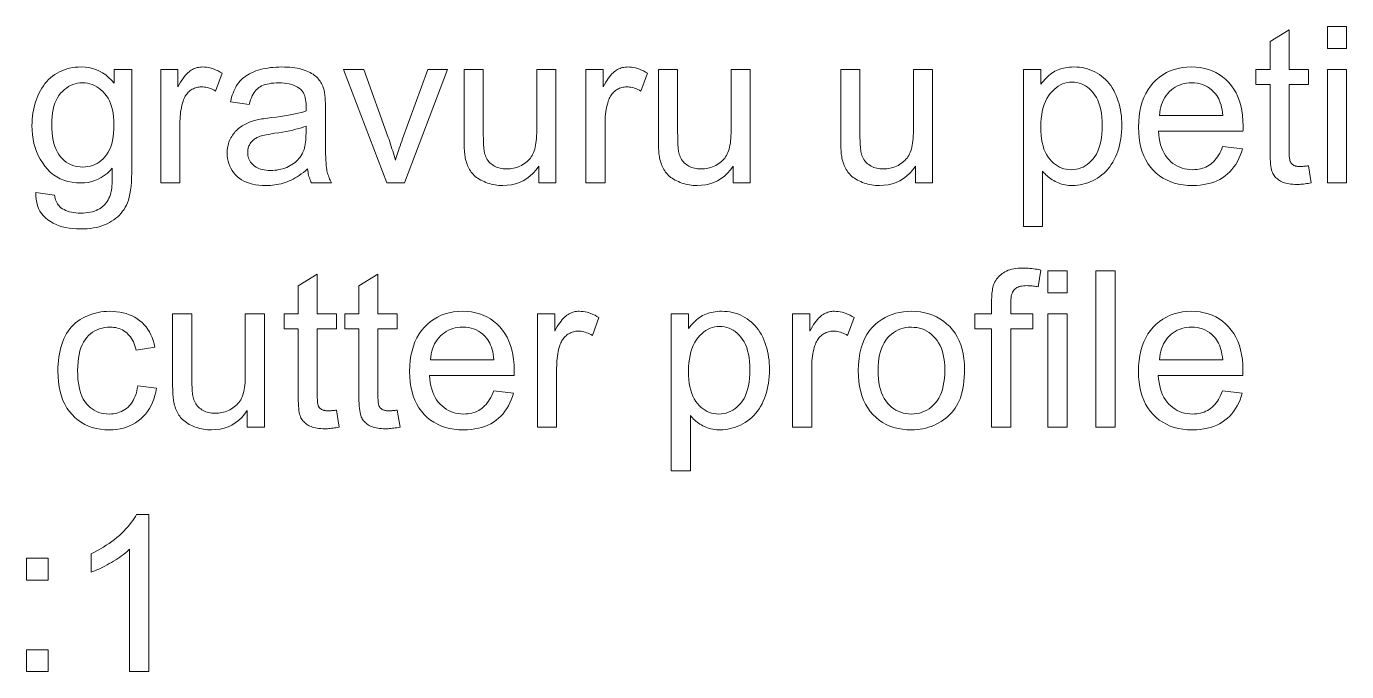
# Model space of a CAD drawing. Extents: x 0 to 297, y 0 to 420.
# Drawn here: x 193.49 to 218.81, y 366.38 to 378.74 of the extents above; entities that cross this region are included whole.
import ezdxf

# ---------------------------------------------------------------- set-up
doc = ezdxf.new("R2010")
doc.units = 0

msp = doc.modelspace()

# ---------------------------------------------------------------- linework, layer by layer
at = {"color": 7, "lineweight": 13}
for points in [[(218.438, 378.318), (218.438, 378.741), (218.806, 378.741), (218.806, 378.318)], [(218.076, 376.071), (218.129, 375.745), (218.098, 375.739), (218.068, 375.734), (218.038, 375.729), (218.01, 375.724), (217.982, 375.721), (217.954, 375.718), (217.927, 375.716), (217.901, 375.714), (217.875, 375.713), (217.851, 375.713), (217.811, 375.713), (217.774, 375.715), (217.738, 375.718), (217.705, 375.723), (217.673, 375.728), (217.642, 375.735), (217.614, 375.744), (217.587, 375.753), (217.562, 375.764), (217.54, 375.776), (217.518, 375.789), (217.498, 375.803), (217.479, 375.818), (217.462, 375.833), (217.445, 375.849), (217.43, 375.867), (217.417, 375.884), (217.405, 375.903), (217.394, 375.923), (217.384, 375.943), (217.375, 375.966), (217.368, 375.993), (217.361, 376.025), (217.355, 376.062), (217.35, 376.103), (217.346, 376.149), (217.343, 376.199), (217.341, 376.254), (217.339, 376.314), (217.339, 376.378), (217.339, 377.628), (217.069, 377.628), (217.069, 377.914), (217.339, 377.914), (217.339, 378.453), (217.705, 378.674), (217.705, 377.914), (218.076, 377.914), (218.076, 377.628), (217.705, 377.628), (217.705, 376.357), (217.705, 376.327), (217.706, 376.299), (217.707, 376.273), (217.708, 376.249), (217.71, 376.228), (217.712, 376.209), (217.715, 376.192), (217.718, 376.177), (217.721, 376.165), (217.725, 376.155), (217.729, 376.146), (217.733, 376.137), (217.739, 376.129), (217.744, 376.122), (217.75, 376.114), (217.757, 376.107), (217.764, 376.101), (217.772, 376.094), (217.78, 376.089), (217.788, 376.083), (217.797, 376.078), (217.807, 376.073), (217.818, 376.069), (217.829, 376.066), (217.842, 376.063), (217.855, 376.061), (217.868, 376.059), (217.883, 376.057), (217.898, 376.057), (217.914, 376.056), (217.927, 376.057), (217.94, 376.057), (217.954, 376.058), (217.969, 376.059), (217.985, 376.06), (218.002, 376.062), (218.019, 376.063), (218.037, 376.066), (218.056, 376.068)], [(193.673, 375.561), (194.031, 375.508), (194.036, 375.476), (194.043, 375.445), (194.051, 375.417), (194.061, 375.39), (194.073, 375.365), (194.086, 375.341), (194.101, 375.32), (194.118, 375.3), (194.136, 375.283), (194.155, 375.266), (194.184, 375.247), (194.214, 375.23), (194.247, 375.214), (194.281, 375.201), (194.318, 375.19), (194.356, 375.181), (194.397, 375.173), (194.439, 375.168), (194.483, 375.165), (194.53, 375.164), (194.58, 375.165), (194.628, 375.168), (194.673, 375.173), (194.716, 375.181), (194.757, 375.19), (194.795, 375.201), (194.831, 375.214), (194.865, 375.23), (194.896, 375.247), (194.925, 375.266), (194.952, 375.288), (194.977, 375.311), (195, 375.335), (195.022, 375.361), (195.042, 375.389), (195.059, 375.419), (195.076, 375.45), (195.09, 375.483), (195.102, 375.517), (195.113, 375.553), (195.119, 375.578), (195.123, 375.608), (195.128, 375.643), (195.131, 375.683), (195.134, 375.727), (195.137, 375.777), (195.138, 375.832), (195.139, 375.892), (195.14, 375.956), (195.14, 376.026), (195.09, 375.972), (195.038, 375.923), (194.984, 375.881), (194.928, 375.844), (194.869, 375.812), (194.807, 375.787), (194.744, 375.767), (194.677, 375.753), (194.609, 375.744), (194.538, 375.741), (194.451, 375.744), (194.367, 375.754), (194.287, 375.77), (194.212, 375.793), (194.141, 375.822), (194.073, 375.858), (194.01, 375.9), (193.951, 375.948), (193.896, 376.003), (193.844, 376.065), (193.798, 376.131), (193.756, 376.199), (193.719, 376.27), (193.687, 376.344), (193.66, 376.42), (193.638, 376.499), (193.621, 376.58), (193.609, 376.664), (193.601, 376.751), (193.599, 376.84), (193.6, 376.902), (193.603, 376.963), (193.609, 377.022), (193.617, 377.081), (193.627, 377.139), (193.639, 377.196), (193.654, 377.252), (193.671, 377.307), (193.69, 377.361), (193.711, 377.414), (193.735, 377.466), (193.76, 377.515), (193.788, 377.561), (193.818, 377.605), (193.849, 377.647), (193.883, 377.687), (193.919, 377.724), (193.956, 377.758), (193.996, 377.791), (194.038, 377.82), (194.081, 377.848), (194.126, 377.872), (194.173, 377.893), (194.221, 377.912), (194.27, 377.928), (194.321, 377.941), (194.374, 377.951), (194.428, 377.958), (194.483, 377.962), (194.54, 377.964), (194.616, 377.961), (194.689, 377.951), (194.759, 377.936), (194.826, 377.914), (194.891, 377.886), (194.953, 377.852), (195.013, 377.811), (195.069, 377.765), (195.123, 377.712), (195.175, 377.653), (195.175, 377.914), (195.514, 377.914), (195.514, 376.036), (195.513, 375.937), (195.51, 375.845), (195.505, 375.758), (195.498, 375.677), (195.488, 375.602), (195.477, 375.533), (195.464, 375.47), (195.448, 375.413), (195.431, 375.362), (195.411, 375.317), (195.389, 375.275), (195.365, 375.235), (195.338, 375.198), (195.309, 375.161), (195.277, 375.127), (195.243, 375.095), (195.207, 375.064), (195.168, 375.035), (195.127, 375.007), (195.083, 374.982), (195.038, 374.959), (194.99, 374.938), (194.94, 374.919), (194.888, 374.903), (194.834, 374.89), (194.777, 374.879), (194.719, 374.87), (194.659, 374.864), (194.596, 374.86), (194.532, 374.859), (194.456, 374.861), (194.382, 374.866), (194.312, 374.875), (194.245, 374.887), (194.181, 374.903), (194.119, 374.922), (194.061, 374.945), (194.006, 374.971), (193.953, 375.001), (193.904, 375.034), (193.858, 375.071), (193.818, 375.111), (193.782, 375.155), (193.752, 375.203), (193.726, 375.253), (193.706, 375.308), (193.69, 375.366), (193.679, 375.427), (193.673, 375.493)], [(196.067, 375.741), (196.067, 377.914), (196.398, 377.914), (196.398, 377.585), (196.423, 377.63), (196.448, 377.671), (196.473, 377.71), (196.497, 377.745), (196.52, 377.777), (196.544, 377.806), (196.566, 377.832), (196.589, 377.854), (196.611, 377.874), (196.633, 377.89), (196.654, 377.904), (196.676, 377.916), (196.699, 377.928), (196.722, 377.937), (196.745, 377.945), (196.769, 377.952), (196.794, 377.957), (196.818, 377.961), (196.843, 377.963), (196.869, 377.964), (196.906, 377.962), (196.944, 377.959), (196.981, 377.953), (197.019, 377.945), (197.057, 377.934), (197.095, 377.921), (197.133, 377.905), (197.171, 377.888), (197.209, 377.867), (197.248, 377.845), (197.121, 377.503), (197.094, 377.518), (197.067, 377.532), (197.04, 377.544), (197.013, 377.554), (196.986, 377.563), (196.959, 377.57), (196.932, 377.576), (196.905, 377.58), (196.878, 377.582), (196.851, 377.583), (196.827, 377.582), (196.803, 377.58), (196.78, 377.576), (196.758, 377.571), (196.736, 377.565), (196.715, 377.557), (196.694, 377.547), (196.673, 377.536), (196.653, 377.524), (196.634, 377.51), (196.615, 377.495), (196.597, 377.479), (196.581, 377.462), (196.566, 377.443), (196.551, 377.424), (196.538, 377.403), (196.526, 377.381), (196.515, 377.358), (196.505, 377.334), (196.497, 377.309), (196.485, 377.269), (196.474, 377.229), (196.465, 377.188), (196.457, 377.146), (196.45, 377.103), (196.445, 377.06), (196.441, 377.016), (196.438, 376.971), (196.436, 376.925), (196.435, 376.879), (196.435, 375.741)], [(198.885, 376.009), (198.844, 375.976), (198.803, 375.944), (198.763, 375.914), (198.723, 375.887), (198.684, 375.861), (198.645, 375.837), (198.606, 375.816), (198.567, 375.797), (198.529, 375.779), (198.491, 375.764), (198.453, 375.75), (198.414, 375.738), (198.375, 375.727), (198.335, 375.718), (198.295, 375.71), (198.254, 375.704), (198.212, 375.699), (198.17, 375.695), (198.128, 375.693), (198.085, 375.692), (198.015, 375.694), (197.948, 375.699), (197.885, 375.708), (197.825, 375.72), (197.768, 375.736), (197.714, 375.755), (197.664, 375.778), (197.618, 375.804), (197.574, 375.834), (197.534, 375.867), (197.497, 375.903), (197.465, 375.941), (197.436, 375.981), (197.411, 376.023), (197.39, 376.066), (197.372, 376.112), (197.359, 376.16), (197.349, 376.209), (197.344, 376.261), (197.342, 376.314), (197.342, 376.346), (197.345, 376.377), (197.348, 376.408), (197.353, 376.438), (197.36, 376.467), (197.368, 376.496), (197.377, 376.524), (197.388, 376.552), (197.401, 376.579), (197.414, 376.606), (197.429, 376.632), (197.445, 376.657), (197.462, 376.68), (197.48, 376.703), (197.498, 376.725), (197.518, 376.745), (197.538, 376.765), (197.559, 376.784), (197.582, 376.801), (197.605, 376.818), (197.628, 376.833), (197.653, 376.848), (197.678, 376.862), (197.704, 376.875), (197.73, 376.888), (197.757, 376.899), (197.784, 376.91), (197.812, 376.92), (197.84, 376.93), (197.87, 376.938), (197.892, 376.944), (197.917, 376.95), (197.945, 376.955), (197.974, 376.961), (198.006, 376.967), (198.04, 376.972), (198.076, 376.977), (198.114, 376.983), (198.154, 376.988), (198.197, 376.994), (198.284, 377.004), (198.366, 377.016), (198.444, 377.027), (198.516, 377.039), (198.584, 377.052), (198.648, 377.065), (198.706, 377.078), (198.76, 377.092), (198.809, 377.106), (198.854, 377.121), (198.854, 377.135), (198.855, 377.149), (198.855, 377.161), (198.855, 377.172), (198.855, 377.182), (198.856, 377.191), (198.856, 377.199), (198.856, 377.206), (198.856, 377.212), (198.856, 377.217), (198.855, 377.26), (198.852, 377.301), (198.847, 377.34), (198.839, 377.375), (198.83, 377.409), (198.818, 377.439), (198.805, 377.467), (198.789, 377.492), (198.771, 377.514), (198.752, 377.534), (198.722, 377.558), (198.69, 377.579), (198.655, 377.598), (198.617, 377.614), (198.576, 377.628), (198.533, 377.639), (198.487, 377.647), (198.438, 377.654), (198.386, 377.657), (198.332, 377.659), (198.282, 377.658), (198.234, 377.655), (198.188, 377.651), (198.146, 377.644), (198.106, 377.636), (198.069, 377.626), (198.035, 377.614), (198.003, 377.6), (197.975, 377.585), (197.948, 377.568), (197.924, 377.548), (197.901, 377.526), (197.88, 377.5), (197.86, 377.472), (197.841, 377.442), (197.823, 377.408), (197.807, 377.371), (197.792, 377.332), (197.778, 377.29), (197.765, 377.245), (197.405, 377.294), (197.416, 377.34), (197.427, 377.383), (197.44, 377.425), (197.455, 377.465), (197.47, 377.503), (197.487, 377.54), (197.505, 377.575), (197.524, 377.607), (197.545, 377.639), (197.567, 377.668), (197.59, 377.696), (197.616, 377.722), (197.643, 377.747), (197.673, 377.771), (197.704, 377.794), (197.738, 377.815), (197.773, 377.835), (197.811, 377.854), (197.851, 377.871), (197.892, 377.887), (197.935, 377.901), (197.98, 377.914), (198.026, 377.926), (198.073, 377.936), (198.122, 377.944), (198.172, 377.951), (198.223, 377.957), (198.276, 377.961), (198.33, 377.963), (198.385, 377.964), (198.44, 377.963), (198.492, 377.961), (198.543, 377.958), (198.591, 377.953), (198.638, 377.947), (198.682, 377.94), (198.724, 377.932), (198.764, 377.922), (198.802, 377.911), (198.838, 377.898), (198.871, 377.885), (198.903, 377.871), (198.934, 377.856), (198.962, 377.84), (198.989, 377.824), (199.013, 377.807), (199.036, 377.79), (199.057, 377.772), (199.076, 377.753), (199.093, 377.733), (199.109, 377.713), (199.124, 377.692), (199.138, 377.669), (199.151, 377.646), (199.163, 377.621), (199.174, 377.596), (199.184, 377.569), (199.193, 377.541), (199.201, 377.512), (199.208, 377.483), (199.211, 377.462), (199.215, 377.439), (199.217, 377.413), (199.22, 377.383), (199.222, 377.351), (199.223, 377.315), (199.225, 377.277), (199.226, 377.235), (199.226, 377.191), (199.226, 377.143), (199.226, 376.652), (199.227, 376.553), (199.227, 376.462), (199.229, 376.378), (199.23, 376.301), (199.232, 376.233), (199.235, 376.171), (199.238, 376.118), (199.241, 376.072), (199.245, 376.033), (199.25, 376.002), (199.255, 375.975), (199.261, 375.948), (199.268, 375.922), (199.276, 375.895), (199.285, 375.869), (199.295, 375.843), (199.305, 375.817), (199.317, 375.792), (199.33, 375.766), (199.343, 375.741), (198.958, 375.741), (198.947, 375.765), (198.937, 375.789), (198.928, 375.814), (198.919, 375.839), (198.911, 375.866), (198.904, 375.893), (198.898, 375.921), (198.893, 375.949), (198.888, 375.979)], [(204.22, 375.741), (204.22, 377.914), (204.551, 377.914), (204.551, 377.585), (204.576, 377.63), (204.601, 377.671), (204.625, 377.71), (204.649, 377.745), (204.673, 377.777), (204.696, 377.806), (204.719, 377.832), (204.742, 377.854), (204.764, 377.874), (204.785, 377.89), (204.807, 377.904), (204.829, 377.916), (204.852, 377.928), (204.875, 377.937), (204.898, 377.945), (204.922, 377.952), (204.946, 377.957), (204.971, 377.961), (204.996, 377.963), (205.022, 377.964), (205.059, 377.962), (205.096, 377.959), (205.134, 377.953), (205.172, 377.945), (205.21, 377.934), (205.247, 377.921), (205.285, 377.905), (205.324, 377.888), (205.362, 377.867), (205.4, 377.845), (205.273, 377.503), (205.246, 377.518), (205.219, 377.532), (205.192, 377.544), (205.165, 377.554), (205.138, 377.563), (205.111, 377.57), (205.084, 377.576), (205.057, 377.58), (205.03, 377.582), (205.003, 377.583), (204.979, 377.582), (204.956, 377.58), (204.933, 377.576), (204.911, 377.571), (204.889, 377.565), (204.867, 377.557), (204.846, 377.547), (204.826, 377.536), (204.806, 377.524), (204.786, 377.51), (204.768, 377.495), (204.75, 377.479), (204.734, 377.462), (204.718, 377.443), (204.704, 377.424), (204.691, 377.403), (204.679, 377.381), (204.668, 377.358), (204.658, 377.334), (204.649, 377.309), (204.638, 377.269), (204.627, 377.229), (204.618, 377.188), (204.61, 377.146), (204.603, 377.103), (204.598, 377.06), (204.593, 377.016), (204.59, 376.971), (204.589, 376.925), (204.588, 376.879), (204.588, 375.741)], [(212.61, 374.908), (212.61, 377.914), (212.945, 377.914), (212.945, 377.632), (212.969, 377.664), (212.994, 377.695), (213.019, 377.724), (213.045, 377.751), (213.072, 377.777), (213.099, 377.801), (213.127, 377.824), (213.155, 377.844), (213.184, 377.863), (213.213, 377.881), (213.244, 377.896), (213.276, 377.911), (213.309, 377.923), (213.343, 377.934), (213.379, 377.943), (213.416, 377.95), (213.454, 377.956), (213.493, 377.96), (213.534, 377.963), (213.576, 377.964), (213.631, 377.962), (213.684, 377.958), (213.737, 377.951), (213.788, 377.941), (213.838, 377.928), (213.886, 377.912), (213.933, 377.893), (213.979, 377.872), (214.024, 377.848), (214.067, 377.82), (214.108, 377.791), (214.148, 377.758), (214.185, 377.724), (214.22, 377.687), (214.254, 377.648), (214.285, 377.606), (214.314, 377.562), (214.341, 377.516), (214.365, 377.467), (214.388, 377.416), (214.409, 377.364), (214.427, 377.31), (214.443, 377.255), (214.457, 377.199), (214.469, 377.143), (214.479, 377.085), (214.487, 377.026), (214.492, 376.967), (214.495, 376.906), (214.497, 376.844), (214.495, 376.778), (214.492, 376.713), (214.486, 376.65), (214.477, 376.588), (214.467, 376.527), (214.453, 376.468), (214.438, 376.41), (214.42, 376.353), (214.4, 376.298), (214.377, 376.244), (214.352, 376.191), (214.325, 376.142), (214.295, 376.095), (214.264, 376.05), (214.23, 376.008), (214.194, 375.968), (214.156, 375.931), (214.116, 375.896), (214.073, 375.864), (214.029, 375.834), (213.983, 375.807), (213.937, 375.783), (213.89, 375.762), (213.843, 375.743), (213.795, 375.728), (213.747, 375.715), (213.698, 375.705), (213.649, 375.698), (213.599, 375.694), (213.549, 375.692), (213.513, 375.693), (213.477, 375.695), (213.442, 375.699), (213.408, 375.705), (213.374, 375.712), (213.342, 375.72), (213.31, 375.73), (213.279, 375.742), (213.248, 375.755), (213.219, 375.77), (213.19, 375.786), (213.162, 375.803), (213.135, 375.82), (213.11, 375.839), (213.085, 375.858), (213.062, 375.878), (213.039, 375.899), (213.018, 375.921), (212.997, 375.943), (212.978, 375.966), (212.978, 374.908)], [(216.428, 376.441), (216.809, 376.394), (216.789, 376.329), (216.767, 376.267), (216.741, 376.207), (216.712, 376.151), (216.681, 376.098), (216.646, 376.048), (216.608, 376), (216.567, 375.956), (216.523, 375.915), (216.475, 375.876), (216.425, 375.841), (216.373, 375.81), (216.317, 375.782), (216.259, 375.758), (216.198, 375.738), (216.135, 375.722), (216.068, 375.709), (215.999, 375.699), (215.928, 375.694), (215.853, 375.692), (215.76, 375.695), (215.67, 375.704), (215.585, 375.719), (215.503, 375.739), (215.426, 375.766), (215.352, 375.798), (215.283, 375.836), (215.217, 375.88), (215.155, 375.93), (215.097, 375.986), (215.044, 376.047), (214.997, 376.113), (214.955, 376.183), (214.918, 376.259), (214.888, 376.339), (214.863, 376.423), (214.843, 376.513), (214.829, 376.607), (214.821, 376.706), (214.818, 376.809), (214.821, 376.917), (214.829, 377.019), (214.843, 377.116), (214.863, 377.209), (214.888, 377.297), (214.919, 377.379), (214.956, 377.457), (214.999, 377.53), (215.047, 377.598), (215.1, 377.661), (215.158, 377.718), (215.22, 377.77), (215.285, 377.815), (215.353, 377.855), (215.425, 377.888), (215.499, 377.915), (215.578, 377.936), (215.659, 377.952), (215.744, 377.961), (215.833, 377.964), (215.918, 377.961), (216.001, 377.952), (216.08, 377.937), (216.156, 377.916), (216.229, 377.889), (216.298, 377.857), (216.365, 377.818), (216.428, 377.774), (216.488, 377.723), (216.545, 377.667), (216.597, 377.605), (216.644, 377.539), (216.686, 377.467), (216.722, 377.391), (216.752, 377.31), (216.777, 377.224), (216.796, 377.133), (216.81, 377.038), (216.818, 376.937), (216.821, 376.832), (216.821, 376.825), (216.821, 376.818), (216.821, 376.809), (216.821, 376.801), (216.821, 376.791), (216.82, 376.781), (216.82, 376.77), (216.82, 376.759), (216.82, 376.747), (216.819, 376.734), (215.198, 376.734), (215.204, 376.664), (215.213, 376.597), (215.225, 376.534), (215.241, 376.474), (215.259, 376.418), (215.281, 376.364), (215.306, 376.315), (215.335, 376.268), (215.366, 376.225), (215.401, 376.185), (215.438, 376.149), (215.477, 376.117), (215.518, 376.088), (215.561, 376.064), (215.606, 376.043), (215.652, 376.025), (215.7, 376.012), (215.75, 376.003), (215.802, 375.997), (215.855, 375.995), (215.895, 375.996), (215.934, 375.999), (215.972, 376.005), (216.008, 376.012), (216.043, 376.022), (216.077, 376.033), (216.11, 376.047), (216.141, 376.063), (216.172, 376.081), (216.201, 376.101), (216.229, 376.124), (216.256, 376.149), (216.282, 376.177), (216.306, 376.207), (216.33, 376.24), (216.352, 376.275), (216.373, 376.313), (216.392, 376.353), (216.411, 376.396)], [(200.401, 375.741), (199.574, 377.914), (199.963, 377.914), (200.43, 376.613), (200.445, 376.571), (200.459, 376.528), (200.474, 376.485), (200.488, 376.442), (200.502, 376.398), (200.516, 376.354), (200.53, 376.31), (200.543, 376.265), (200.556, 376.22), (200.569, 376.175), (200.579, 376.21), (200.59, 376.247), (200.602, 376.284), (200.614, 376.324), (200.628, 376.364), (200.642, 376.406), (200.657, 376.45), (200.672, 376.495), (200.689, 376.541), (200.706, 376.588), (201.189, 377.914), (201.567, 377.914), (200.745, 375.741)], [(203.317, 375.741), (203.317, 376.06), (203.265, 375.99), (203.208, 375.928), (203.148, 375.873), (203.085, 375.825), (203.018, 375.784), (202.947, 375.751), (202.873, 375.725), (202.795, 375.707), (202.713, 375.696), (202.628, 375.692), (202.589, 375.693), (202.552, 375.695), (202.514, 375.699), (202.478, 375.704), (202.442, 375.711), (202.406, 375.719), (202.371, 375.728), (202.336, 375.739), (202.302, 375.752), (202.268, 375.766), (202.236, 375.781), (202.205, 375.797), (202.176, 375.813), (202.149, 375.831), (202.123, 375.849), (202.099, 375.868), (202.077, 375.887), (202.057, 375.908), (202.038, 375.929), (202.021, 375.951), (202.005, 375.974), (201.99, 375.998), (201.977, 376.022), (201.964, 376.048), (201.952, 376.075), (201.941, 376.103), (201.931, 376.132), (201.922, 376.162), (201.914, 376.192), (201.907, 376.224), (201.903, 376.247), (201.899, 376.273), (201.896, 376.301), (201.893, 376.331), (201.89, 376.364), (201.888, 376.4), (201.887, 376.438), (201.886, 376.479), (201.885, 376.522), (201.885, 376.568), (201.885, 377.914), (202.253, 377.914), (202.253, 376.709), (202.253, 376.653), (202.254, 376.601), (202.255, 376.553), (202.257, 376.508), (202.259, 376.468), (202.261, 376.431), (202.264, 376.397), (202.267, 376.368), (202.271, 376.342), (202.276, 376.32), (202.283, 376.292), (202.293, 376.265), (202.303, 376.239), (202.316, 376.214), (202.33, 376.191), (202.345, 376.168), (202.362, 376.148), (202.381, 376.128), (202.401, 376.109), (202.423, 376.092), (202.446, 376.076), (202.47, 376.062), (202.495, 376.05), (202.521, 376.039), (202.549, 376.03), (202.577, 376.023), (202.607, 376.017), (202.637, 376.013), (202.669, 376.01), (202.701, 376.009), (202.734, 376.01), (202.767, 376.013), (202.799, 376.017), (202.831, 376.023), (202.862, 376.031), (202.893, 376.04), (202.923, 376.051), (202.953, 376.064), (202.983, 376.078), (203.012, 376.094), (203.04, 376.112), (203.067, 376.131), (203.092, 376.151), (203.115, 376.172), (203.136, 376.195), (203.156, 376.218), (203.174, 376.243), (203.19, 376.269), (203.205, 376.297), (203.218, 376.325), (203.229, 376.356), (203.24, 376.389), (203.249, 376.425), (203.257, 376.464), (203.263, 376.505), (203.269, 376.549), (203.273, 376.595), (203.276, 376.644), (203.278, 376.696), (203.278, 376.75), (203.278, 377.914), (203.647, 377.914), (203.647, 375.741)], [(207.044, 375.741), (207.044, 376.06), (206.991, 375.99), (206.935, 375.928), (206.875, 375.873), (206.811, 375.825), (206.744, 375.784), (206.674, 375.751), (206.599, 375.725), (206.521, 375.707), (206.439, 375.696), (206.354, 375.692), (206.316, 375.693), (206.278, 375.695), (206.241, 375.699), (206.204, 375.704), (206.168, 375.711), (206.132, 375.719), (206.097, 375.728), (206.063, 375.739), (206.028, 375.752), (205.995, 375.766), (205.962, 375.781), (205.932, 375.797), (205.902, 375.813), (205.875, 375.831), (205.85, 375.849), (205.826, 375.868), (205.803, 375.887), (205.783, 375.908), (205.764, 375.929), (205.747, 375.951), (205.732, 375.974), (205.717, 375.998), (205.703, 376.022), (205.69, 376.048), (205.678, 376.075), (205.668, 376.103), (205.658, 376.132), (205.649, 376.162), (205.641, 376.192), (205.634, 376.224), (205.629, 376.247), (205.626, 376.273), (205.622, 376.301), (205.619, 376.331), (205.617, 376.364), (205.615, 376.4), (205.613, 376.438), (205.612, 376.479), (205.611, 376.522), (205.611, 376.568), (205.611, 377.914), (205.979, 377.914), (205.979, 376.709), (205.98, 376.653), (205.98, 376.601), (205.982, 376.553), (205.983, 376.508), (205.985, 376.468), (205.988, 376.431), (205.991, 376.397), (205.994, 376.368), (205.998, 376.342), (206.002, 376.32), (206.01, 376.292), (206.019, 376.265), (206.03, 376.239), (206.042, 376.214), (206.056, 376.191), (206.072, 376.168), (206.089, 376.148), (206.107, 376.128), (206.128, 376.109), (206.149, 376.092), (206.172, 376.076), (206.196, 376.062), (206.222, 376.05), (206.248, 376.039), (206.275, 376.03), (206.304, 376.023), (206.333, 376.017), (206.363, 376.013), (206.395, 376.01), (206.428, 376.009), (206.461, 376.01), (206.493, 376.013), (206.525, 376.017), (206.557, 376.023), (206.588, 376.031), (206.619, 376.04), (206.65, 376.051), (206.68, 376.064), (206.709, 376.078), (206.739, 376.094), (206.767, 376.112), (206.793, 376.131), (206.818, 376.151), (206.841, 376.172), (206.863, 376.195), (206.882, 376.218), (206.9, 376.243), (206.917, 376.269), (206.931, 376.297), (206.944, 376.325), (206.956, 376.356), (206.966, 376.389), (206.975, 376.425), (206.983, 376.464), (206.99, 376.505), (206.995, 376.549), (206.999, 376.595), (207.002, 376.644), (207.004, 376.696), (207.005, 376.75), (207.005, 377.914), (207.373, 377.914), (207.373, 375.741)], [(210.539, 375.741), (210.539, 376.06), (210.486, 375.99), (210.43, 375.928), (210.37, 375.873), (210.307, 375.825), (210.24, 375.784), (210.169, 375.751), (210.094, 375.725), (210.016, 375.707), (209.935, 375.696), (209.849, 375.692), (209.811, 375.693), (209.773, 375.695), (209.736, 375.699), (209.699, 375.704), (209.663, 375.711), (209.628, 375.719), (209.592, 375.728), (209.558, 375.739), (209.524, 375.752), (209.49, 375.766), (209.458, 375.781), (209.427, 375.797), (209.398, 375.813), (209.37, 375.831), (209.345, 375.849), (209.321, 375.868), (209.299, 375.887), (209.278, 375.908), (209.259, 375.929), (209.242, 375.951), (209.227, 375.974), (209.212, 375.998), (209.198, 376.022), (209.185, 376.048), (209.174, 376.075), (209.163, 376.103), (209.153, 376.132), (209.144, 376.162), (209.136, 376.192), (209.129, 376.224), (209.125, 376.247), (209.121, 376.273), (209.117, 376.301), (209.114, 376.331), (209.112, 376.364), (209.11, 376.4), (209.108, 376.438), (209.107, 376.479), (209.107, 376.522), (209.106, 376.568), (209.106, 377.914), (209.475, 377.914), (209.475, 376.709), (209.475, 376.653), (209.476, 376.601), (209.477, 376.553), (209.478, 376.508), (209.48, 376.468), (209.483, 376.431), (209.486, 376.397), (209.489, 376.368), (209.493, 376.342), (209.497, 376.32), (209.505, 376.292), (209.514, 376.265), (209.525, 376.239), (209.537, 376.214), (209.551, 376.191), (209.567, 376.168), (209.584, 376.148), (209.603, 376.128), (209.623, 376.109), (209.645, 376.092), (209.668, 376.076), (209.692, 376.062), (209.717, 376.05), (209.743, 376.039), (209.77, 376.03), (209.799, 376.023), (209.828, 376.017), (209.859, 376.013), (209.89, 376.01), (209.923, 376.009), (209.956, 376.01), (209.988, 376.013), (210.02, 376.017), (210.052, 376.023), (210.083, 376.031), (210.114, 376.04), (210.145, 376.051), (210.175, 376.064), (210.205, 376.078), (210.234, 376.094), (210.262, 376.112), (210.289, 376.131), (210.313, 376.151), (210.337, 376.172), (210.358, 376.195), (210.378, 376.218), (210.396, 376.243), (210.412, 376.269), (210.427, 376.297), (210.44, 376.325), (210.451, 376.356), (210.461, 376.389), (210.47, 376.425), (210.478, 376.464), (210.485, 376.505), (210.49, 376.549), (210.495, 376.595), (210.498, 376.644), (210.499, 376.696), (210.5, 376.75), (210.5, 377.914), (210.868, 377.914), (210.868, 375.741)], [(218.438, 375.741), (218.438, 377.914), (218.806, 377.914), (218.806, 375.741)], [(193.977, 376.867), (193.979, 376.784), (193.984, 376.705), (193.993, 376.631), (194.005, 376.562), (194.02, 376.497), (194.039, 376.437), (194.061, 376.381), (194.086, 376.33), (194.115, 376.284), (194.147, 376.243), (194.182, 376.205), (194.219, 376.172), (194.257, 376.142), (194.297, 376.117), (194.339, 376.095), (194.382, 376.078), (194.427, 376.064), (194.474, 376.054), (194.523, 376.048), (194.573, 376.046), (194.623, 376.048), (194.671, 376.054), (194.718, 376.064), (194.763, 376.077), (194.806, 376.095), (194.848, 376.117), (194.888, 376.142), (194.927, 376.171), (194.963, 376.204), (194.999, 376.242), (195.031, 376.283), (195.06, 376.329), (195.086, 376.379), (195.109, 376.433), (195.128, 376.493), (195.143, 376.556), (195.155, 376.624), (195.164, 376.696), (195.169, 376.773), (195.17, 376.854), (195.169, 376.932), (195.163, 377.006), (195.155, 377.076), (195.142, 377.142), (195.126, 377.204), (195.107, 377.263), (195.084, 377.317), (195.057, 377.367), (195.027, 377.414), (194.993, 377.456), (194.957, 377.495), (194.92, 377.529), (194.881, 377.559), (194.84, 377.586), (194.798, 377.608), (194.755, 377.626), (194.71, 377.64), (194.664, 377.651), (194.616, 377.657), (194.567, 377.659), (194.518, 377.657), (194.472, 377.651), (194.426, 377.641), (194.382, 377.627), (194.34, 377.609), (194.299, 377.587), (194.259, 377.561), (194.221, 377.531), (194.184, 377.497), (194.149, 377.459), (194.117, 377.417), (194.087, 377.372), (194.062, 377.322), (194.039, 377.269), (194.02, 377.211), (194.005, 377.15), (193.993, 377.085), (193.984, 377.016), (193.979, 376.943)], [(212.943, 376.816), (212.945, 376.734), (212.95, 376.657), (212.959, 376.584), (212.97, 376.515), (212.986, 376.451), (213.004, 376.391), (213.027, 376.336), (213.052, 376.285), (213.081, 376.238), (213.113, 376.196), (213.148, 376.157), (213.184, 376.123), (213.222, 376.093), (213.261, 376.067), (213.301, 376.045), (213.343, 376.027), (213.386, 376.013), (213.431, 376.003), (213.477, 375.997), (213.524, 375.995), (213.573, 375.997), (213.62, 376.003), (213.665, 376.014), (213.71, 376.028), (213.752, 376.047), (213.794, 376.07), (213.834, 376.097), (213.872, 376.128), (213.909, 376.163), (213.945, 376.203), (213.978, 376.247), (214.008, 376.295), (214.034, 376.348), (214.057, 376.405), (214.076, 376.467), (214.092, 376.534), (214.104, 376.605), (214.113, 376.681), (214.118, 376.761), (214.12, 376.846), (214.118, 376.927), (214.113, 377.004), (214.105, 377.077), (214.093, 377.145), (214.077, 377.21), (214.058, 377.27), (214.036, 377.326), (214.011, 377.377), (213.982, 377.425), (213.949, 377.468), (213.914, 377.508), (213.878, 377.543), (213.841, 377.574), (213.802, 377.601), (213.762, 377.623), (213.72, 377.642), (213.677, 377.656), (213.633, 377.667), (213.588, 377.673), (213.541, 377.675), (213.494, 377.673), (213.449, 377.666), (213.405, 377.655), (213.361, 377.64), (213.319, 377.62), (213.278, 377.596), (213.238, 377.567), (213.199, 377.534), (213.161, 377.497), (213.124, 377.455), (213.09, 377.409), (213.059, 377.359), (213.032, 377.305), (213.009, 377.247), (212.989, 377.185), (212.972, 377.119), (212.96, 377.049), (212.951, 376.975), (212.945, 376.897)], [(215.219, 377.037), (216.432, 377.037), (216.427, 377.09), (216.419, 377.141), (216.41, 377.189), (216.398, 377.234), (216.385, 377.277), (216.371, 377.316), (216.354, 377.353), (216.335, 377.388), (216.315, 377.419), (216.293, 377.448), (216.257, 377.488), (216.219, 377.525), (216.178, 377.556), (216.136, 377.584), (216.091, 377.608), (216.044, 377.627), (215.996, 377.642), (215.945, 377.652), (215.892, 377.659), (215.837, 377.661), (215.787, 377.659), (215.739, 377.654), (215.692, 377.645), (215.647, 377.634), (215.603, 377.618), (215.562, 377.6), (215.521, 377.578), (215.483, 377.552), (215.446, 377.523), (215.41, 377.491), (215.377, 377.456), (215.347, 377.418), (215.32, 377.379), (215.297, 377.337), (215.276, 377.292), (215.258, 377.246), (215.244, 377.197), (215.232, 377.146), (215.224, 377.092)], [(198.854, 376.832), (198.812, 376.816), (198.766, 376.8), (198.716, 376.785), (198.661, 376.77), (198.603, 376.756), (198.541, 376.743), (198.475, 376.729), (198.405, 376.717), (198.331, 376.705), (198.252, 376.693), (198.208, 376.686), (198.167, 376.679), (198.128, 376.672), (198.092, 376.665), (198.058, 376.658), (198.028, 376.651), (197.999, 376.643), (197.974, 376.635), (197.951, 376.627), (197.931, 376.619), (197.913, 376.611), (197.895, 376.601), (197.878, 376.591), (197.863, 376.58), (197.848, 376.569), (197.834, 376.556), (197.82, 376.543), (197.808, 376.529), (197.796, 376.515), (197.786, 376.499), (197.776, 376.483), (197.767, 376.467), (197.76, 376.451), (197.753, 376.434), (197.747, 376.416), (197.743, 376.399), (197.739, 376.381), (197.737, 376.362), (197.735, 376.344), (197.735, 376.324), (197.736, 376.295), (197.739, 376.267), (197.745, 376.24), (197.752, 376.214), (197.762, 376.189), (197.775, 376.165), (197.789, 376.142), (197.806, 376.12), (197.825, 376.099), (197.846, 376.079), (197.869, 376.06), (197.895, 376.044), (197.922, 376.029), (197.952, 376.016), (197.983, 376.005), (198.017, 375.996), (198.053, 375.99), (198.091, 375.985), (198.131, 375.982), (198.173, 375.981), (198.215, 375.982), (198.256, 375.984), (198.296, 375.989), (198.335, 375.996), (198.374, 376.004), (198.411, 376.014), (198.447, 376.026), (198.483, 376.04), (198.517, 376.056), (198.551, 376.074), (198.583, 376.093), (198.614, 376.114), (198.643, 376.136), (198.67, 376.159), (198.695, 376.184), (198.718, 376.21), (198.74, 376.238), (198.76, 376.267), (198.778, 376.297), (198.795, 376.329), (198.806, 376.355), (198.816, 376.383), (198.825, 376.414), (198.833, 376.447), (198.839, 376.483), (198.844, 376.521), (198.849, 376.561), (198.852, 376.604), (198.853, 376.649), (198.854, 376.697)], [(199.439, 371.389), (199.492, 371.063), (199.462, 371.057), (199.432, 371.051), (199.402, 371.047), (199.373, 371.042), (199.345, 371.039), (199.318, 371.036), (199.291, 371.033), (199.265, 371.032), (199.239, 371.031), (199.214, 371.03), (199.175, 371.031), (199.138, 371.033), (199.102, 371.036), (199.068, 371.041), (199.036, 371.046), (199.006, 371.053), (198.977, 371.062), (198.951, 371.071), (198.926, 371.082), (198.903, 371.094), (198.882, 371.107), (198.861, 371.121), (198.843, 371.136), (198.825, 371.151), (198.809, 371.167), (198.794, 371.184), (198.78, 371.202), (198.768, 371.221), (198.757, 371.24), (198.748, 371.261), (198.739, 371.284), (198.731, 371.311), (198.725, 371.343), (198.719, 371.38), (198.714, 371.421), (198.71, 371.467), (198.707, 371.517), (198.704, 371.572), (198.703, 371.632), (198.703, 371.696), (198.703, 372.946), (198.432, 372.946), (198.432, 373.232), (198.703, 373.232), (198.703, 373.771), (199.069, 373.992), (199.069, 373.232), (199.439, 373.232), (199.439, 372.946), (199.069, 372.946), (199.069, 371.675), (199.069, 371.645), (199.07, 371.617), (199.071, 371.591), (199.072, 371.567), (199.074, 371.546), (199.076, 371.527), (199.078, 371.51), (199.081, 371.495), (199.085, 371.483), (199.088, 371.472), (199.092, 371.464), (199.097, 371.455), (199.102, 371.447), (199.108, 371.439), (199.114, 371.432), (199.12, 371.425), (199.128, 371.418), (199.135, 371.412), (199.143, 371.406), (199.152, 371.401), (199.161, 371.396), (199.171, 371.391), (199.182, 371.387), (199.193, 371.384), (199.205, 371.381), (199.218, 371.379), (199.232, 371.377), (199.246, 371.375), (199.262, 371.375), (199.278, 371.374), (199.29, 371.374), (199.304, 371.375), (199.318, 371.376), (199.333, 371.377), (199.349, 371.378), (199.365, 371.379), (199.383, 371.381), (199.401, 371.383), (199.42, 371.386)], [(200.604, 371.389), (200.657, 371.063), (200.626, 371.057), (200.596, 371.051), (200.566, 371.047), (200.538, 371.042), (200.509, 371.039), (200.482, 371.036), (200.455, 371.033), (200.429, 371.032), (200.403, 371.031), (200.379, 371.03), (200.339, 371.031), (200.302, 371.033), (200.266, 371.036), (200.232, 371.041), (200.2, 371.046), (200.17, 371.053), (200.142, 371.062), (200.115, 371.071), (200.09, 371.082), (200.067, 371.094), (200.046, 371.107), (200.026, 371.121), (200.007, 371.136), (199.99, 371.151), (199.973, 371.167), (199.958, 371.184), (199.945, 371.202), (199.933, 371.221), (199.922, 371.24), (199.912, 371.261), (199.903, 371.284), (199.896, 371.311), (199.889, 371.343), (199.883, 371.38), (199.878, 371.421), (199.874, 371.467), (199.871, 371.517), (199.869, 371.572), (199.867, 371.632), (199.867, 371.696), (199.867, 372.946), (199.597, 372.946), (199.597, 373.232), (199.867, 373.232), (199.867, 373.771), (200.233, 373.992), (200.233, 373.232), (200.604, 373.232), (200.604, 372.946), (200.233, 372.946), (200.233, 371.675), (200.233, 371.645), (200.234, 371.617), (200.235, 371.591), (200.236, 371.567), (200.238, 371.546), (200.24, 371.527), (200.243, 371.51), (200.246, 371.495), (200.249, 371.483), (200.253, 371.472), (200.257, 371.464), (200.261, 371.455), (200.267, 371.447), (200.272, 371.439), (200.278, 371.432), (200.285, 371.425), (200.292, 371.418), (200.299, 371.412), (200.308, 371.406), (200.316, 371.401), (200.325, 371.396), (200.335, 371.391), (200.346, 371.387), (200.357, 371.384), (200.37, 371.381), (200.383, 371.379), (200.396, 371.377), (200.411, 371.375), (200.426, 371.375), (200.442, 371.374), (200.455, 371.374), (200.468, 371.375), (200.482, 371.376), (200.497, 371.377), (200.513, 371.378), (200.53, 371.379), (200.547, 371.381), (200.565, 371.383), (200.584, 371.386)], [(212, 371.059), (212, 372.946), (211.675, 372.946), (211.675, 373.232), (212, 373.232), (212, 373.464), (212, 373.506), (212.001, 373.547), (212.003, 373.585), (212.006, 373.621), (212.01, 373.654), (212.014, 373.686), (212.019, 373.715), (212.025, 373.742), (212.031, 373.767), (212.039, 373.789), (212.05, 373.817), (212.063, 373.844), (212.078, 373.87), (212.094, 373.895), (212.112, 373.919), (212.132, 373.941), (212.153, 373.963), (212.176, 373.983), (212.2, 374.003), (212.226, 374.021), (212.254, 374.038), (212.284, 374.053), (212.316, 374.067), (212.35, 374.078), (212.387, 374.088), (212.426, 374.096), (212.466, 374.102), (212.509, 374.107), (212.554, 374.109), (212.602, 374.11), (212.633, 374.11), (212.665, 374.109), (212.698, 374.107), (212.731, 374.104), (212.765, 374.101), (212.8, 374.097), (212.835, 374.092), (212.871, 374.087), (212.908, 374.08), (212.945, 374.073), (212.89, 373.752), (212.867, 373.756), (212.845, 373.76), (212.822, 373.763), (212.8, 373.765), (212.779, 373.768), (212.757, 373.769), (212.736, 373.771), (212.715, 373.772), (212.694, 373.772), (212.673, 373.773), (212.641, 373.772), (212.61, 373.77), (212.581, 373.766), (212.555, 373.761), (212.53, 373.755), (212.507, 373.747), (212.486, 373.738), (212.468, 373.727), (212.451, 373.715), (212.436, 373.701), (212.423, 373.685), (212.411, 373.667), (212.4, 373.647), (212.391, 373.624), (212.384, 373.598), (212.377, 373.57), (212.373, 373.54), (212.369, 373.507), (212.367, 373.471), (212.366, 373.433), (212.366, 373.232), (212.79, 373.232), (212.79, 372.946), (212.366, 372.946), (212.366, 371.059)], [(213.078, 373.635), (213.078, 374.059), (213.447, 374.059), (213.447, 373.635)], [(213.999, 371.059), (213.999, 374.059), (214.368, 374.059), (214.368, 371.059)], [(195.627, 371.855), (195.989, 371.808), (195.975, 371.735), (195.958, 371.665), (195.937, 371.598), (195.912, 371.535), (195.883, 371.474), (195.851, 371.417), (195.815, 371.364), (195.776, 371.313), (195.732, 371.266), (195.685, 371.222), (195.635, 371.182), (195.583, 371.146), (195.528, 371.114), (195.472, 371.086), (195.413, 371.063), (195.352, 371.044), (195.288, 371.029), (195.223, 371.018), (195.155, 371.012), (195.085, 371.01), (194.997, 371.013), (194.913, 371.022), (194.833, 371.036), (194.756, 371.057), (194.682, 371.083), (194.612, 371.115), (194.546, 371.153), (194.483, 371.197), (194.423, 371.246), (194.367, 371.302), (194.316, 371.362), (194.27, 371.428), (194.229, 371.499), (194.194, 371.575), (194.164, 371.656), (194.14, 371.743), (194.121, 371.834), (194.107, 371.93), (194.099, 372.031), (194.096, 372.138), (194.097, 372.207), (194.101, 372.275), (194.107, 372.341), (194.115, 372.405), (194.125, 372.468), (194.138, 372.528), (194.153, 372.587), (194.171, 372.644), (194.191, 372.7), (194.213, 372.754), (194.237, 372.805), (194.264, 372.854), (194.294, 372.9), (194.326, 372.944), (194.36, 372.984), (194.397, 373.023), (194.436, 373.058), (194.477, 373.091), (194.521, 373.122), (194.568, 373.15), (194.616, 373.175), (194.665, 373.197), (194.715, 373.217), (194.765, 373.234), (194.817, 373.248), (194.869, 373.26), (194.922, 373.27), (194.976, 373.276), (195.031, 373.28), (195.087, 373.281), (195.156, 373.28), (195.223, 373.274), (195.287, 373.265), (195.349, 373.253), (195.408, 373.237), (195.465, 373.217), (195.519, 373.194), (195.571, 373.167), (195.619, 373.136), (195.666, 373.102), (195.709, 373.065), (195.749, 373.025), (195.786, 372.981), (195.82, 372.935), (195.85, 372.886), (195.878, 372.833), (195.902, 372.778), (195.922, 372.72), (195.94, 372.658), (195.954, 372.594), (195.596, 372.539), (195.585, 372.581), (195.573, 372.622), (195.558, 372.66), (195.543, 372.696), (195.525, 372.73), (195.506, 372.762), (195.486, 372.792), (195.464, 372.82), (195.44, 372.845), (195.415, 372.868), (195.388, 372.889), (195.361, 372.908), (195.332, 372.924), (195.302, 372.939), (195.272, 372.951), (195.24, 372.961), (195.207, 372.969), (195.172, 372.974), (195.137, 372.978), (195.101, 372.979), (195.046, 372.977), (194.994, 372.971), (194.943, 372.961), (194.895, 372.947), (194.849, 372.929), (194.805, 372.907), (194.762, 372.881), (194.722, 372.851), (194.684, 372.817), (194.649, 372.779), (194.616, 372.737), (194.586, 372.69), (194.56, 372.638), (194.537, 372.582), (194.518, 372.522), (194.503, 372.456), (194.49, 372.386), (194.482, 372.311), (194.476, 372.232), (194.475, 372.148), (194.476, 372.063), (194.481, 371.982), (194.49, 371.907), (194.502, 371.836), (194.517, 371.77), (194.535, 371.708), (194.557, 371.652), (194.582, 371.6), (194.611, 371.553), (194.643, 371.511), (194.677, 371.474), (194.714, 371.44), (194.752, 371.41), (194.793, 371.384), (194.836, 371.362), (194.881, 371.345), (194.928, 371.331), (194.976, 371.321), (195.027, 371.315), (195.08, 371.313), (195.123, 371.314), (195.164, 371.318), (195.204, 371.325), (195.243, 371.334), (195.279, 371.346), (195.315, 371.361), (195.349, 371.378), (195.382, 371.398), (195.413, 371.421), (195.443, 371.446), (195.471, 371.474), (195.497, 371.505), (195.52, 371.539), (195.542, 371.575), (195.561, 371.615), (195.579, 371.657), (195.594, 371.702), (195.607, 371.75), (195.618, 371.801)], [(197.728, 371.059), (197.728, 371.378), (197.676, 371.308), (197.62, 371.246), (197.56, 371.19), (197.496, 371.143), (197.429, 371.102), (197.358, 371.069), (197.284, 371.043), (197.206, 371.025), (197.124, 371.014), (197.039, 371.01), (197.001, 371.011), (196.963, 371.013), (196.926, 371.017), (196.889, 371.022), (196.853, 371.028), (196.817, 371.037), (196.782, 371.046), (196.747, 371.057), (196.713, 371.07), (196.68, 371.084), (196.647, 371.099), (196.616, 371.115), (196.587, 371.131), (196.56, 371.149), (196.534, 371.167), (196.51, 371.186), (196.488, 371.205), (196.468, 371.226), (196.449, 371.247), (196.432, 371.269), (196.416, 371.292), (196.402, 371.315), (196.388, 371.34), (196.375, 371.366), (196.363, 371.393), (196.352, 371.421), (196.342, 371.45), (196.334, 371.479), (196.326, 371.51), (196.318, 371.542), (196.314, 371.565), (196.31, 371.591), (196.307, 371.619), (196.304, 371.649), (196.302, 371.682), (196.3, 371.718), (196.298, 371.756), (196.297, 371.797), (196.296, 371.84), (196.296, 371.886), (196.296, 373.232), (196.664, 373.232), (196.664, 372.027), (196.665, 371.971), (196.665, 371.919), (196.666, 371.871), (196.668, 371.826), (196.67, 371.786), (196.672, 371.749), (196.675, 371.715), (196.679, 371.686), (196.683, 371.66), (196.687, 371.638), (196.695, 371.61), (196.704, 371.583), (196.715, 371.557), (196.727, 371.532), (196.741, 371.509), (196.757, 371.486), (196.774, 371.465), (196.792, 371.446), (196.812, 371.427), (196.834, 371.41), (196.857, 371.394), (196.881, 371.38), (196.907, 371.368), (196.933, 371.357), (196.96, 371.348), (196.988, 371.34), (197.018, 371.335), (197.048, 371.331), (197.08, 371.328), (197.112, 371.327), (197.145, 371.328), (197.178, 371.331), (197.21, 371.335), (197.242, 371.341), (197.273, 371.348), (197.304, 371.358), (197.335, 371.369), (197.365, 371.382), (197.394, 371.396), (197.424, 371.412), (197.452, 371.43), (197.478, 371.449), (197.503, 371.469), (197.526, 371.49), (197.548, 371.512), (197.567, 371.536), (197.585, 371.561), (197.602, 371.587), (197.616, 371.615), (197.629, 371.643), (197.641, 371.674), (197.651, 371.707), (197.66, 371.743), (197.668, 371.782), (197.674, 371.823), (197.68, 371.866), (197.684, 371.913), (197.687, 371.962), (197.689, 372.014), (197.69, 372.068), (197.69, 373.232), (198.058, 373.232), (198.058, 371.059)], [(202.452, 371.759), (202.832, 371.712), (202.813, 371.647), (202.79, 371.584), (202.764, 371.525), (202.736, 371.469), (202.704, 371.416), (202.669, 371.365), (202.631, 371.318), (202.59, 371.274), (202.546, 371.233), (202.499, 371.194), (202.449, 371.159), (202.396, 371.128), (202.34, 371.1), (202.282, 371.076), (202.221, 371.056), (202.158, 371.039), (202.091, 371.027), (202.023, 371.017), (201.951, 371.012), (201.876, 371.01), (201.783, 371.013), (201.694, 371.022), (201.608, 371.036), (201.527, 371.057), (201.449, 371.083), (201.375, 371.116), (201.306, 371.154), (201.24, 371.198), (201.178, 371.248), (201.12, 371.304), (201.067, 371.365), (201.02, 371.431), (200.978, 371.501), (200.942, 371.576), (200.911, 371.656), (200.886, 371.741), (200.866, 371.831), (200.852, 371.925), (200.844, 372.024), (200.841, 372.127), (200.844, 372.235), (200.852, 372.337), (200.866, 372.434), (200.886, 372.527), (200.912, 372.614), (200.943, 372.697), (200.979, 372.775), (201.022, 372.848), (201.07, 372.916), (201.123, 372.979), (201.182, 373.036), (201.243, 373.088), (201.308, 373.133), (201.376, 373.172), (201.448, 373.206), (201.523, 373.233), (201.601, 373.254), (201.683, 373.269), (201.768, 373.278), (201.856, 373.281), (201.942, 373.279), (202.024, 373.27), (202.103, 373.255), (202.179, 373.234), (202.252, 373.207), (202.322, 373.175), (202.388, 373.136), (202.451, 373.092), (202.511, 373.041), (202.568, 372.985), (202.621, 372.923), (202.668, 372.856), (202.709, 372.785), (202.745, 372.709), (202.775, 372.628), (202.8, 372.542), (202.82, 372.451), (202.833, 372.355), (202.842, 372.255), (202.844, 372.15), (202.844, 372.143), (202.844, 372.135), (202.844, 372.127), (202.844, 372.118), (202.844, 372.109), (202.844, 372.099), (202.843, 372.088), (202.843, 372.077), (202.843, 372.064), (202.842, 372.052), (201.222, 372.052), (201.227, 371.982), (201.236, 371.915), (201.248, 371.852), (201.264, 371.792), (201.283, 371.735), (201.304, 371.682), (201.329, 371.632), (201.358, 371.586), (201.389, 371.543), (201.424, 371.503), (201.462, 371.467), (201.501, 371.435), (201.542, 371.406), (201.584, 371.381), (201.629, 371.36), (201.675, 371.343), (201.723, 371.33), (201.773, 371.32), (201.825, 371.315), (201.879, 371.313), (201.918, 371.314), (201.957, 371.317), (201.995, 371.322), (202.031, 371.33), (202.066, 371.339), (202.1, 371.351), (202.133, 371.365), (202.165, 371.381), (202.195, 371.399), (202.224, 371.419), (202.252, 371.442), (202.279, 371.467), (202.305, 371.495), (202.329, 371.525), (202.353, 371.557), (202.375, 371.593), (202.396, 371.63), (202.416, 371.671), (202.434, 371.714)], [(203.291, 371.059), (203.291, 373.232), (203.622, 373.232), (203.622, 372.903), (203.647, 372.948), (203.672, 372.989), (203.696, 373.027), (203.72, 373.063), (203.744, 373.095), (203.767, 373.124), (203.79, 373.149), (203.813, 373.172), (203.835, 373.191), (203.856, 373.208), (203.878, 373.222), (203.9, 373.234), (203.923, 373.245), (203.946, 373.255), (203.969, 373.263), (203.993, 373.27), (204.017, 373.275), (204.042, 373.279), (204.067, 373.281), (204.093, 373.281), (204.13, 373.28), (204.167, 373.277), (204.205, 373.271), (204.243, 373.262), (204.28, 373.252), (204.318, 373.239), (204.356, 373.223), (204.395, 373.206), (204.433, 373.185), (204.471, 373.163), (204.344, 372.821), (204.317, 372.836), (204.29, 372.85), (204.263, 372.862), (204.236, 372.872), (204.209, 372.881), (204.182, 372.888), (204.155, 372.894), (204.128, 372.898), (204.101, 372.9), (204.074, 372.901), (204.05, 372.9), (204.027, 372.898), (204.004, 372.894), (203.982, 372.889), (203.96, 372.883), (203.938, 372.875), (203.917, 372.865), (203.897, 372.854), (203.877, 372.842), (203.857, 372.828), (203.839, 372.813), (203.821, 372.797), (203.805, 372.78), (203.789, 372.761), (203.775, 372.741), (203.762, 372.721), (203.75, 372.699), (203.739, 372.676), (203.729, 372.652), (203.72, 372.627), (203.709, 372.587), (203.698, 372.547), (203.689, 372.505), (203.681, 372.464), (203.674, 372.421), (203.669, 372.378), (203.664, 372.334), (203.661, 372.289), (203.66, 372.243), (203.659, 372.197), (203.659, 371.059)], [(205.855, 370.226), (205.855, 373.232), (206.19, 373.232), (206.19, 372.95), (206.214, 372.982), (206.239, 373.013), (206.264, 373.042), (206.29, 373.069), (206.317, 373.095), (206.344, 373.119), (206.371, 373.141), (206.4, 373.162), (206.429, 373.181), (206.458, 373.199), (206.489, 373.214), (206.521, 373.228), (206.554, 373.241), (206.588, 373.252), (206.624, 373.261), (206.66, 373.268), (206.699, 373.274), (206.738, 373.278), (206.779, 373.281), (206.821, 373.281), (206.876, 373.28), (206.929, 373.276), (206.982, 373.269), (207.033, 373.259), (207.082, 373.246), (207.131, 373.23), (207.178, 373.211), (207.224, 373.19), (207.268, 373.165), (207.312, 373.138), (207.353, 373.108), (207.393, 373.076), (207.43, 373.042), (207.465, 373.005), (207.498, 372.966), (207.529, 372.924), (207.558, 372.88), (207.585, 372.834), (207.61, 372.785), (207.633, 372.734), (207.654, 372.681), (207.672, 372.628), (207.688, 372.573), (207.702, 372.517), (207.714, 372.461), (207.724, 372.403), (207.732, 372.344), (207.737, 372.285), (207.74, 372.224), (207.741, 372.162), (207.74, 372.096), (207.737, 372.031), (207.731, 371.968), (207.722, 371.906), (207.711, 371.845), (207.698, 371.786), (207.683, 371.728), (207.665, 371.671), (207.644, 371.616), (207.622, 371.561), (207.597, 371.509), (207.569, 371.46), (207.54, 371.413), (207.509, 371.368), (207.475, 371.326), (207.439, 371.286), (207.401, 371.249), (207.361, 371.214), (207.318, 371.182), (207.274, 371.152), (207.228, 371.125), (207.182, 371.101), (207.135, 371.08), (207.088, 371.061), (207.04, 371.046), (206.992, 371.033), (206.943, 371.023), (206.894, 371.016), (206.844, 371.011), (206.794, 371.01), (206.757, 371.011), (206.722, 371.013), (206.687, 371.017), (206.653, 371.022), (206.619, 371.029), (206.587, 371.038), (206.555, 371.048), (206.523, 371.06), (206.493, 371.073), (206.463, 371.088), (206.435, 371.104), (206.407, 371.121), (206.38, 371.138), (206.355, 371.157), (206.33, 371.176), (206.307, 371.196), (206.284, 371.217), (206.263, 371.238), (206.242, 371.261), (206.223, 371.284), (206.223, 370.226)], [(208.181, 371.059), (208.181, 373.232), (208.513, 373.232), (208.513, 372.903), (208.538, 372.948), (208.563, 372.989), (208.587, 373.027), (208.611, 373.063), (208.635, 373.095), (208.658, 373.124), (208.681, 373.149), (208.703, 373.172), (208.726, 373.191), (208.747, 373.208), (208.769, 373.222), (208.791, 373.234), (208.814, 373.245), (208.837, 373.255), (208.86, 373.263), (208.884, 373.27), (208.908, 373.275), (208.933, 373.279), (208.958, 373.281), (208.984, 373.281), (209.021, 373.28), (209.058, 373.277), (209.096, 373.271), (209.134, 373.262), (209.171, 373.252), (209.209, 373.239), (209.247, 373.223), (209.285, 373.206), (209.324, 373.185), (209.362, 373.163), (209.235, 372.821), (209.208, 372.836), (209.181, 372.85), (209.154, 372.862), (209.127, 372.872), (209.1, 372.881), (209.073, 372.888), (209.046, 372.894), (209.019, 372.898), (208.992, 372.9), (208.965, 372.901), (208.941, 372.9), (208.918, 372.898), (208.895, 372.894), (208.872, 372.889), (208.851, 372.883), (208.829, 372.875), (208.808, 372.865), (208.788, 372.854), (208.768, 372.842), (208.748, 372.828), (208.73, 372.813), (208.712, 372.797), (208.695, 372.78), (208.68, 372.761), (208.666, 372.741), (208.653, 372.721), (208.641, 372.699), (208.63, 372.676), (208.62, 372.652), (208.611, 372.627), (208.599, 372.587), (208.589, 372.547), (208.58, 372.505), (208.572, 372.464), (208.565, 372.421), (208.56, 372.378), (208.555, 372.334), (208.552, 372.289), (208.55, 372.243), (208.55, 372.197), (208.55, 371.059)], [(209.444, 372.146), (209.447, 372.263), (209.457, 372.375), (209.474, 372.48), (209.498, 372.579), (209.528, 372.671), (209.565, 372.757), (209.608, 372.837), (209.659, 372.911), (209.716, 372.979), (209.78, 373.04), (209.837, 373.086), (209.897, 373.127), (209.959, 373.163), (210.024, 373.195), (210.091, 373.221), (210.16, 373.243), (210.232, 373.26), (210.307, 373.272), (210.384, 373.279), (210.463, 373.281), (210.551, 373.279), (210.636, 373.27), (210.717, 373.255), (210.795, 373.234), (210.87, 373.208), (210.942, 373.176), (211.01, 373.138), (211.075, 373.094), (211.137, 373.044), (211.196, 372.988), (211.25, 372.927), (211.298, 372.861), (211.341, 372.791), (211.378, 372.717), (211.409, 372.638), (211.435, 372.555), (211.455, 372.467), (211.469, 372.375), (211.477, 372.278), (211.48, 372.176), (211.479, 372.094), (211.475, 372.016), (211.469, 371.941), (211.46, 371.869), (211.449, 371.802), (211.435, 371.737), (211.418, 371.677), (211.4, 371.62), (211.378, 371.566), (211.354, 371.516), (211.328, 371.469), (211.299, 371.425), (211.268, 371.382), (211.235, 371.341), (211.2, 371.303), (211.162, 371.267), (211.122, 371.232), (211.08, 371.201), (211.035, 371.171), (210.988, 371.143), (210.939, 371.118), (210.89, 371.095), (210.84, 371.075), (210.789, 371.058), (210.737, 371.043), (210.684, 371.031), (210.63, 371.022), (210.575, 371.015), (210.52, 371.011), (210.463, 371.01), (210.374, 371.013), (210.288, 371.022), (210.205, 371.036), (210.126, 371.057), (210.051, 371.083), (209.978, 371.115), (209.91, 371.153), (209.845, 371.197), (209.783, 371.247), (209.725, 371.303), (209.672, 371.364), (209.624, 371.43), (209.582, 371.501), (209.545, 371.578), (209.514, 371.66), (209.489, 371.747), (209.469, 371.839), (209.455, 371.936), (209.447, 372.038)], [(213.078, 371.059), (213.078, 373.232), (213.447, 373.232), (213.447, 371.059)], [(216.426, 371.759), (216.807, 371.712), (216.787, 371.647), (216.765, 371.584), (216.739, 371.525), (216.71, 371.469), (216.678, 371.416), (216.644, 371.365), (216.606, 371.318), (216.565, 371.274), (216.521, 371.233), (216.473, 371.194), (216.423, 371.159), (216.371, 371.128), (216.315, 371.1), (216.257, 371.076), (216.196, 371.056), (216.132, 371.039), (216.066, 371.027), (215.997, 371.017), (215.926, 371.012), (215.851, 371.01), (215.758, 371.013), (215.668, 371.022), (215.583, 371.036), (215.501, 371.057), (215.424, 371.083), (215.35, 371.116), (215.28, 371.154), (215.215, 371.198), (215.153, 371.248), (215.095, 371.304), (215.042, 371.365), (214.995, 371.431), (214.953, 371.501), (214.916, 371.576), (214.886, 371.656), (214.86, 371.741), (214.841, 371.831), (214.827, 371.925), (214.819, 372.024), (214.816, 372.127), (214.819, 372.235), (214.827, 372.337), (214.841, 372.434), (214.861, 372.527), (214.886, 372.614), (214.917, 372.697), (214.954, 372.775), (214.997, 372.848), (215.045, 372.916), (215.098, 372.979), (215.156, 373.036), (215.218, 373.088), (215.283, 373.133), (215.351, 373.172), (215.423, 373.206), (215.497, 373.233), (215.576, 373.254), (215.657, 373.269), (215.742, 373.278), (215.831, 373.281), (215.916, 373.279), (215.999, 373.27), (216.078, 373.255), (216.154, 373.234), (216.227, 373.207), (216.296, 373.175), (216.363, 373.136), (216.426, 373.092), (216.486, 373.041), (216.543, 372.985), (216.595, 372.923), (216.642, 372.856), (216.684, 372.785), (216.72, 372.709), (216.75, 372.628), (216.775, 372.542), (216.794, 372.451), (216.808, 372.355), (216.816, 372.255), (216.819, 372.15), (216.819, 372.143), (216.819, 372.135), (216.819, 372.127), (216.819, 372.118), (216.819, 372.109), (216.818, 372.099), (216.818, 372.088), (216.818, 372.077), (216.818, 372.064), (216.817, 372.052), (215.196, 372.052), (215.202, 371.982), (215.211, 371.915), (215.223, 371.852), (215.239, 371.792), (215.257, 371.735), (215.279, 371.682), (215.304, 371.632), (215.333, 371.586), (215.364, 371.543), (215.399, 371.503), (215.436, 371.467), (215.475, 371.435), (215.516, 371.406), (215.559, 371.381), (215.604, 371.36), (215.65, 371.343), (215.698, 371.33), (215.748, 371.32), (215.8, 371.315), (215.853, 371.313), (215.893, 371.314), (215.932, 371.317), (215.969, 371.322), (216.006, 371.33), (216.041, 371.339), (216.075, 371.351), (216.108, 371.365), (216.139, 371.381), (216.17, 371.399), (216.199, 371.419), (216.227, 371.442), (216.254, 371.467), (216.28, 371.495), (216.304, 371.525), (216.328, 371.557), (216.35, 371.593), (216.371, 371.63), (216.39, 371.671), (216.409, 371.714)], [(201.242, 372.354), (202.456, 372.354), (202.45, 372.408), (202.442, 372.459), (202.433, 372.507), (202.422, 372.552), (202.409, 372.594), (202.394, 372.634), (202.377, 372.671), (202.359, 372.705), (202.338, 372.737), (202.316, 372.766), (202.28, 372.806), (202.242, 372.842), (202.201, 372.874), (202.159, 372.902), (202.114, 372.925), (202.068, 372.945), (202.019, 372.959), (201.968, 372.97), (201.915, 372.977), (201.86, 372.979), (201.81, 372.977), (201.762, 372.972), (201.715, 372.963), (201.67, 372.951), (201.627, 372.936), (201.585, 372.917), (201.544, 372.895), (201.506, 372.87), (201.469, 372.841), (201.433, 372.809), (201.4, 372.774), (201.37, 372.736), (201.344, 372.697), (201.32, 372.655), (201.299, 372.61), (201.282, 372.564), (201.267, 372.515), (201.256, 372.464), (201.247, 372.41)], [(206.188, 372.133), (206.19, 372.052), (206.195, 371.974), (206.203, 371.901), (206.215, 371.833), (206.231, 371.769), (206.249, 371.709), (206.271, 371.653), (206.297, 371.602), (206.326, 371.556), (206.358, 371.513), (206.393, 371.475), (206.429, 371.441), (206.466, 371.411), (206.505, 371.385), (206.546, 371.363), (206.588, 371.345), (206.631, 371.331), (206.676, 371.321), (206.722, 371.315), (206.769, 371.313), (206.818, 371.315), (206.865, 371.321), (206.91, 371.332), (206.955, 371.346), (206.997, 371.365), (207.039, 371.388), (207.079, 371.415), (207.117, 371.446), (207.154, 371.481), (207.19, 371.521), (207.223, 371.564), (207.253, 371.613), (207.279, 371.666), (207.302, 371.723), (207.321, 371.785), (207.337, 371.852), (207.349, 371.923), (207.358, 371.999), (207.363, 372.079), (207.365, 372.164), (207.363, 372.245), (207.358, 372.322), (207.35, 372.395), (207.338, 372.463), (207.322, 372.527), (207.303, 372.588), (207.281, 372.643), (207.256, 372.695), (207.226, 372.743), (207.194, 372.786), (207.159, 372.826), (207.123, 372.861), (207.085, 372.892), (207.047, 372.919), (207.007, 372.941), (206.965, 372.96), (206.922, 372.974), (206.878, 372.985), (206.833, 372.991), (206.786, 372.993), (206.739, 372.991), (206.694, 372.984), (206.649, 372.973), (206.606, 372.958), (206.564, 372.938), (206.523, 372.914), (206.483, 372.885), (206.444, 372.852), (206.406, 372.815), (206.369, 372.773), (206.335, 372.727), (206.304, 372.677), (206.277, 372.623), (206.253, 372.565), (206.233, 372.503), (206.217, 372.437), (206.205, 372.367), (206.195, 372.293), (206.19, 372.215)], [(209.823, 372.146), (209.824, 372.064), (209.83, 371.987), (209.839, 371.914), (209.852, 371.845), (209.868, 371.781), (209.888, 371.72), (209.912, 371.664), (209.939, 371.612), (209.97, 371.564), (210.005, 371.521), (210.042, 371.481), (210.081, 371.446), (210.122, 371.415), (210.165, 371.388), (210.21, 371.365), (210.257, 371.346), (210.306, 371.332), (210.356, 371.321), (210.409, 371.315), (210.463, 371.313), (210.517, 371.315), (210.569, 371.321), (210.619, 371.332), (210.668, 371.346), (210.714, 371.365), (210.759, 371.388), (210.802, 371.415), (210.843, 371.446), (210.882, 371.482), (210.919, 371.522), (210.954, 371.566), (210.985, 371.614), (211.012, 371.667), (211.036, 371.724), (211.056, 371.785), (211.072, 371.851), (211.085, 371.921), (211.094, 371.996), (211.1, 372.075), (211.102, 372.158), (211.1, 372.237), (211.094, 372.311), (211.085, 372.382), (211.072, 372.449), (211.056, 372.512), (211.036, 372.571), (211.012, 372.627), (210.984, 372.678), (210.953, 372.725), (210.918, 372.769), (210.881, 372.808), (210.842, 372.844), (210.801, 372.875), (210.758, 372.902), (210.713, 372.925), (210.667, 372.943), (210.618, 372.958), (210.568, 372.968), (210.517, 372.974), (210.463, 372.977), (210.409, 372.975), (210.356, 372.968), (210.306, 372.958), (210.257, 372.944), (210.21, 372.925), (210.165, 372.902), (210.122, 372.875), (210.081, 372.844), (210.042, 372.809), (210.005, 372.77), (209.97, 372.726), (209.939, 372.679), (209.912, 372.627), (209.888, 372.571), (209.868, 372.51), (209.852, 372.446), (209.839, 372.377), (209.83, 372.304), (209.824, 372.227)], [(215.217, 372.354), (216.43, 372.354), (216.425, 372.408), (216.417, 372.459), (216.408, 372.507), (216.396, 372.552), (216.383, 372.594), (216.368, 372.634), (216.352, 372.671), (216.333, 372.705), (216.313, 372.737), (216.291, 372.766), (216.255, 372.806), (216.217, 372.842), (216.176, 372.874), (216.134, 372.902), (216.089, 372.925), (216.042, 372.945), (215.994, 372.959), (215.943, 372.97), (215.89, 372.977), (215.835, 372.979), (215.785, 372.977), (215.737, 372.972), (215.69, 372.963), (215.645, 372.951), (215.601, 372.936), (215.559, 372.917), (215.519, 372.895), (215.481, 372.87), (215.444, 372.841), (215.408, 372.809), (215.375, 372.774), (215.345, 372.736), (215.318, 372.697), (215.295, 372.655), (215.274, 372.61), (215.256, 372.564), (215.242, 372.515), (215.23, 372.464), (215.222, 372.41)], [(195.84, 366.377), (195.471, 366.377), (195.471, 368.724), (195.444, 368.699), (195.415, 368.673), (195.384, 368.648), (195.352, 368.623), (195.318, 368.597), (195.282, 368.572), (195.244, 368.547), (195.205, 368.521), (195.165, 368.496), (195.122, 368.47), (195.08, 368.446), (195.038, 368.422), (194.997, 368.4), (194.957, 368.379), (194.917, 368.359), (194.879, 368.341), (194.842, 368.324), (194.805, 368.308), (194.769, 368.293), (194.735, 368.28), (194.735, 368.636), (194.796, 368.666), (194.855, 368.697), (194.913, 368.729), (194.969, 368.762), (195.024, 368.797), (195.077, 368.833), (195.129, 368.87), (195.179, 368.908), (195.228, 368.947), (195.275, 368.988), (195.32, 369.029), (195.362, 369.07), (195.401, 369.111), (195.438, 369.152), (195.472, 369.192), (195.504, 369.232), (195.532, 369.272), (195.558, 369.311), (195.582, 369.35), (195.602, 369.389), (195.84, 369.389)], [(193.492, 368.131), (193.492, 368.55), (193.912, 368.55), (193.912, 368.131)], [(193.492, 366.377), (193.492, 366.796), (193.912, 366.796), (193.912, 366.377)]]:
    msp.add_lwpolyline(points, close=True, dxfattribs=at)

doc.saveas('drawing.dxf')
